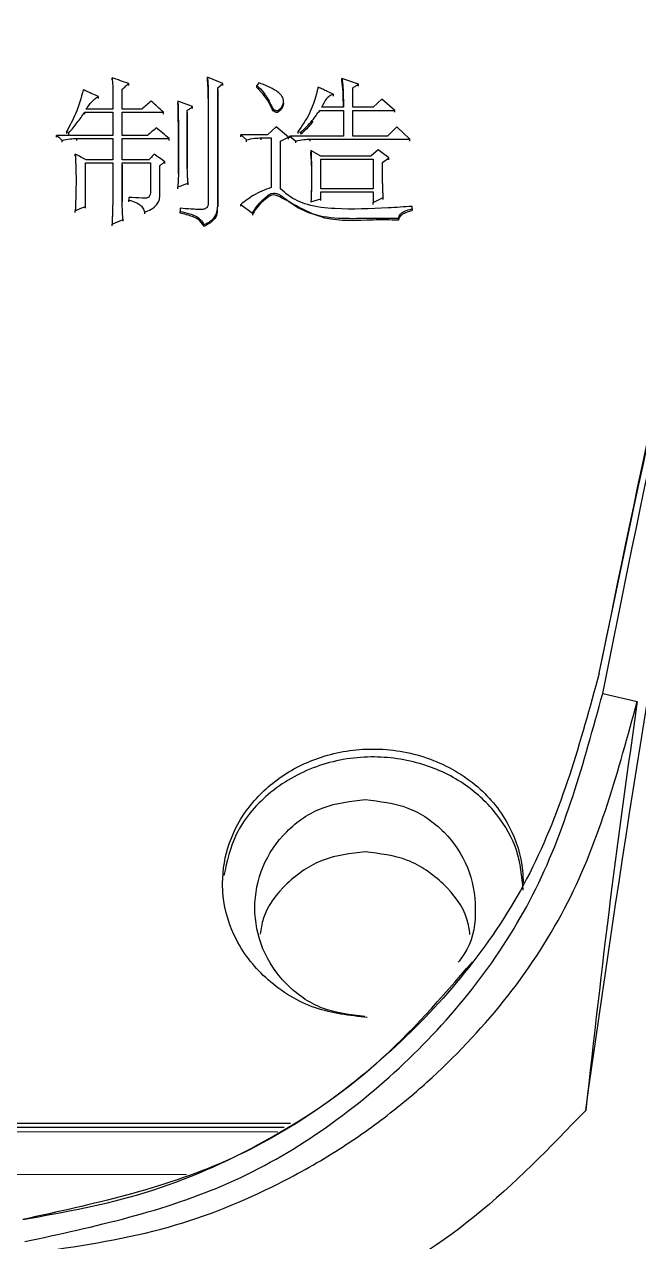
# Model space of a CAD drawing. Header units: millimetres. Extents: x 2160 to 4596, y 811 to 2534.
# Drawn here: x 2768.13 to 2777.32, y 2247.7 to 2265.91 of the extents above; entities that cross this region are included whole.
import ezdxf

# ---------------------------------------------------------------- set-up
doc = ezdxf.new("R2010")
doc.units = ezdxf.units.MM

msp = doc.modelspace()

# ---------------------------------------------------------------- linework, layer by layer
at = {"color": 7, "linetype": 'Continuous', "lineweight": 25}
for p, q in [((2769.444, 2265.082), (2769.444, 2265.112)), ((2771.099, 2265.028), (2770.872, 2265.121)), ((2770.872, 2265.091), (2770.872, 2265.121)), ((2773.133, 2265.019), (2772.884, 2265.103)), ((2772.884, 2265.073), (2772.884, 2265.103)), ((2769.596, 2264.645), (2769.596, 2264.944)), ((2769.596, 2264.914), (2769.596, 2264.944)), ((2769.693, 2264.998), (2769.693, 2265.028)), ((2771.024, 2264.962), (2771.099, 2265.028)), ((2771.024, 2263.209), (2771.024, 2264.962)), ((2771.024, 2264.933), (2771.024, 2264.962)), ((2771.024, 2264.933), (2771.024, 2263.181)), ((2771.099, 2264.998), (2771.099, 2265.028)), ((2771.64, 2265.037), (2771.608, 2265)), ((2771.608, 2264.97), (2771.608, 2265)), ((2772.754, 2264.869), (2772.754, 2264.84)), ((2773.046, 2264.673), (2773.046, 2264.962)), ((2773.046, 2264.933), (2773.046, 2264.962)), ((2773.133, 2264.989), (2773.133, 2265.019)), ((2769.239, 2264.802), (2769.239, 2264.832)), ((2769.455, 2264.785), (2769.455, 2264.645)), ((2769.455, 2264.785), (2769.455, 2264.756)), ((2770.645, 2264.682), (2770.429, 2264.766)), ((2770.429, 2264.766), (2770.429, 2264.737)), ((2770.645, 2264.653), (2770.645, 2264.682)), ((2770.883, 2264.832), (2770.883, 2263.247)), ((2770.883, 2264.832), (2770.883, 2264.802)), ((2772.007, 2264.768), (2772.007, 2264.777)), ((2772.007, 2264.747), (2772.007, 2264.758)), ((2773.479, 2264.794), (2773.349, 2264.673)), ((2773.674, 2264.626), (2773.479, 2264.794)), ((2769.033, 2264.598), (2769.455, 2264.598)), ((2769.455, 2264.645), (2769.055, 2264.645)), ((2769.455, 2264.598), (2769.455, 2264.251)), ((2769.888, 2264.645), (2769.596, 2264.645)), ((2769.596, 2264.598), (2770.212, 2264.598)), ((2769.596, 2264.251), (2769.596, 2264.598)), ((2769.596, 2264.569), (2769.596, 2264.598)), ((2770.212, 2264.569), (2770.212, 2264.598)), ((2770.569, 2263.754), (2770.569, 2264.626)), ((2770.569, 2264.597), (2770.569, 2264.626)), ((2770.569, 2264.596), (2770.569, 2263.754)), ((2772.549, 2264.626), (2772.906, 2264.626)), ((2772.549, 2264.597), (2772.549, 2264.626)), ((2772.906, 2264.673), (2772.581, 2264.673)), ((2772.906, 2264.626), (2772.906, 2264.242)), ((2773.349, 2264.673), (2773.046, 2264.673)), ((2773.046, 2264.626), (2773.674, 2264.626)), ((2773.046, 2264.242), (2773.046, 2264.626)), ((2773.046, 2264.597), (2773.046, 2264.626)), ((2773.674, 2264.597), (2773.674, 2264.626)), ((2771.9, 2264.382), (2771.77, 2264.261)), ((2772.084, 2264.223), (2771.9, 2264.382)), ((2773.706, 2264.382), (2773.566, 2264.242)), ((2773.901, 2264.195), (2773.706, 2264.382)), ((2769.455, 2264.251), (2768.611, 2264.251)), ((2768.611, 2264.223), (2768.611, 2264.251)), ((2768.698, 2264.148), (2768.698, 2264.176)), ((2768.763, 2264.308), (2768.795, 2264.289)), ((2768.763, 2264.308), (2768.763, 2264.279)), ((2768.795, 2264.26), (2768.795, 2264.289)), ((2768.914, 2264.204), (2769.455, 2264.204)), ((2768.914, 2264.176), (2768.914, 2264.204)), ((2769.455, 2264.204), (2769.455, 2263.886)), ((2769.974, 2264.251), (2769.596, 2264.251)), ((2769.596, 2264.204), (2770.299, 2264.204)), ((2769.596, 2263.886), (2769.596, 2264.204)), ((2769.596, 2264.176), (2769.596, 2264.204)), ((2770.299, 2264.176), (2770.299, 2264.204)), ((2771.37, 2264.261), (2771.456, 2264.186)), ((2771.77, 2264.261), (2771.37, 2264.261)), ((2771.456, 2264.157), (2771.456, 2264.186)), ((2771.673, 2264.214), (2771.824, 2264.214)), ((2771.673, 2264.185), (2771.673, 2264.214)), ((2771.824, 2264.214), (2771.824, 2263.472)), ((2771.965, 2264.167), (2772.084, 2264.223)), ((2771.965, 2263.453), (2771.965, 2264.167)), ((2771.965, 2264.139), (2771.965, 2264.167)), ((2772.084, 2264.195), (2772.084, 2264.223)), ((2772.105, 2264.242), (2772.192, 2264.167)), ((2772.906, 2264.242), (2772.105, 2264.242)), ((2772.105, 2264.213), (2772.105, 2264.242)), ((2772.192, 2264.139), (2772.192, 2264.167)), ((2772.224, 2264.308), (2772.268, 2264.298)), ((2772.224, 2264.308), (2772.224, 2264.279)), ((2772.268, 2264.27), (2772.268, 2264.298)), ((2772.408, 2264.195), (2773.901, 2264.195)), ((2772.408, 2264.167), (2772.408, 2264.195)), ((2773.566, 2264.242), (2773.046, 2264.242)), ((2773.901, 2264.167), (2773.901, 2264.195)), ((2768.893, 2263.942), (2768.893, 2263.97)), ((2772.57, 2263.942), (2772.419, 2264.026)), ((2772.419, 2264.026), (2772.419, 2263.998)), ((2772.422, 2263.903), (2772.419, 2263.998)), ((2773.425, 2264.036), (2773.317, 2263.942)), ((2773.587, 2263.914), (2773.425, 2264.036)), ((2769.044, 2263.839), (2769.455, 2263.839)), ((2769.044, 2263.19), (2769.044, 2263.839)), ((2769.044, 2263.811), (2769.044, 2263.839)), ((2769.455, 2263.886), (2769.055, 2263.886)), ((2769.455, 2263.839), (2769.455, 2263.331)), ((2769.996, 2263.886), (2769.596, 2263.886)), ((2769.596, 2263.839), (2770.018, 2263.839)), ((2769.596, 2263.265), (2769.596, 2263.839)), ((2769.596, 2263.811), (2769.596, 2263.839)), ((2769.596, 2263.81), (2769.596, 2263.265)), ((2770.018, 2263.839), (2770.018, 2263.406)), ((2770.158, 2263.35), (2770.158, 2263.801)), ((2770.158, 2263.773), (2770.158, 2263.801)), ((2770.234, 2263.83), (2770.234, 2263.857)), ((2773.317, 2263.942), (2772.57, 2263.942)), ((2772.57, 2263.895), (2773.349, 2263.895)), ((2772.57, 2263.453), (2772.57, 2263.895)), ((2772.57, 2263.867), (2772.57, 2263.895)), ((2773.349, 2263.895), (2773.349, 2263.453)), ((2773.49, 2263.848), (2773.587, 2263.914)), ((2773.587, 2263.886), (2773.587, 2263.914)), ((2770.439, 2263.679), (2770.429, 2263.482)), ((2770.429, 2263.454), (2770.429, 2263.482)), ((2770.58, 2263.511), (2770.58, 2263.538)), ((2773.349, 2263.453), (2772.57, 2263.453)), ((2772.57, 2263.406), (2773.349, 2263.406)), ((2772.57, 2263.303), (2772.57, 2263.406)), ((2772.57, 2263.379), (2772.57, 2263.406)), ((2773.349, 2263.406), (2773.349, 2263.247)), ((2769.693, 2263.322), (2769.693, 2263.284)), ((2769.693, 2263.257), (2769.693, 2263.284)), ((2770.158, 2263.323), (2770.158, 2263.35)), ((2771.37, 2263.218), (2771.543, 2263.087)), ((2771.37, 2263.191), (2771.37, 2263.218)), ((2772.419, 2263.256), (2772.57, 2263.303)), ((2772.57, 2263.276), (2772.57, 2263.303)), ((2773.349, 2263.247), (2773.501, 2263.322)), ((2773.349, 2263.22), (2773.349, 2263.247)), ((2773.501, 2263.295), (2773.501, 2263.322)), ((2768.893, 2263.097), (2768.893, 2263.124)), ((2769.044, 2263.163), (2769.044, 2263.19)), ((2769.931, 2263.079), (2769.931, 2263.105)), ((2770.461, 2263.162), (2770.461, 2263.115)), ((2770.461, 2263.088), (2770.461, 2263.115)), ((2771.021, 2263.115), (2771.021, 2263.142)), ((2771.024, 2263.182), (2771.024, 2263.209)), ((2771.543, 2263.087), (2771.543, 2263.06)), ((2773.933, 2263.152), (2773.933, 2263.19)), ((2773.933, 2263.163), (2773.933, 2263.19)), ((2773.933, 2263.152), (2773.933, 2263.126)), ((2769.444, 2262.9), (2769.444, 2262.926)), ((2769.607, 2262.966), (2769.607, 2262.992)), ((2770.818, 2262.89), (2770.818, 2262.917)), ((2773.728, 2262.985), (2773.728, 2263.011)), ((2776.735, 2256.207), (2776.735, 2256.207)), ((2776.786, 2255.903), (2777.303, 2255.784)), ((2735.187, 2249.394), (2771.924, 2249.343)), ((2736.347, 2249.475), (2772.116, 2249.476)), ((2772.017, 2249.407), (2736.347, 2249.407)), ((2770.557, 2248.701), (2735.174, 2248.751))]:
    msp.add_line(p, q, dxfattribs=at)
at = {"color": 7, "linetype": 'Continuous', "lineweight": 25, "flags": 128}
for points in [[(2772.005, 2264.747), (2772.008, 2264.73), (2772, 2264.683), (2771.974, 2264.638), (2771.935, 2264.603), (2771.917, 2264.596), (2771.898, 2264.596), (2771.878, 2264.603), (2771.854, 2264.62), (2771.837, 2264.645), (2771.779, 2264.77), (2771.702, 2264.874), (2771.608, 2264.97), (2771.608, 2264.97)], [(2769.033, 2264.569), (2769.033, 2264.576), (2769.033, 2264.583), (2769.033, 2264.598)], [(2771.37, 2264.232), (2771.37, 2264.246), (2771.37, 2264.261)], [(2770.429, 2263.482), (2770.475, 2263.499), (2770.522, 2263.516), (2770.58, 2263.538)], [(2768.893, 2263.124), (2768.968, 2263.157), (2769.044, 2263.19)], [(2769.444, 2262.926), (2769.525, 2262.959), (2769.607, 2262.992)]]:
    msp.add_lwpolyline(points, dxfattribs=at)
at = {"color": 7, "linetype": 'Continuous', "lineweight": 25}
for points in [[(2776.532, 2249.665), (2777.056, 2253.316), (2778.104, 2260.62), (2781.224, 2271.263), (2785.432, 2281.506), (2790.787, 2291.207), (2797.192, 2300.246), (2804.573, 2308.508), (2812.835, 2315.889), (2821.875, 2322.294), (2831.575, 2327.649), (2841.818, 2331.857), (2852.462, 2334.977), (2859.765, 2336.025), (2863.417, 2336.549)], [(2776.735, 2256.207), (2777.421, 2259.502), (2778.794, 2266.09), (2782.115, 2275.642), (2786.319, 2284.826), (2791.454, 2293.529), (2797.444, 2301.665), (2804.231, 2309.15), (2811.745, 2315.905), (2819.907, 2321.86), (2828.632, 2326.958), (2837.833, 2331.123), (2847.399, 2334.403), (2853.994, 2335.747), (2857.291, 2336.42)], [(2776.786, 2255.903), (2777.374, 2258.817), (2778.55, 2264.645), (2781.302, 2273.139), (2784.75, 2281.368), (2788.95, 2289.239), (2793.795, 2296.74), (2797.57, 2301.333), (2799.457, 2303.629)], [(2776.735, 2256.207), (2776.453, 2255.179), (2775.888, 2253.124), (2773.872, 2250.59), (2771.233, 2248.712), (2769.15, 2248.259), (2768.109, 2248.033)]]:
    msp.add_open_spline(points, degree=3, dxfattribs=at)
for points, knots in [([(2776.735, 2256.207), (2777.341, 2259.164), (2778.541, 2265.012), (2781.308, 2273.436), (2784.669, 2281.421), (2789.079, 2289.68), (2793.763, 2296.976), (2797.565, 2301.385), (2798.979, 2303.025)], [0, 0, 0, 0, 0.172465, 0.341166, 0.506102, 0.667275, 0.876268, 1, 1, 1, 1]), ([(2769.444, 2265.112), (2769.447, 2265.073), (2769.453, 2264.999), (2769.455, 2264.89), (2769.455, 2264.82), (2769.455, 2264.785)], [0, 0, 0, 0, 0.356505, 0.6781686, 1, 1, 1, 1]), ([(2769.693, 2265.028), (2769.652, 2265.042), (2769.569, 2265.07), (2769.486, 2265.098), (2769.444, 2265.112)], [0, 0, 0, 0, 0.499999, 1, 1, 1, 1]), ([(2770.872, 2265.121), (2770.874, 2265.089), (2770.879, 2265.025), (2770.882, 2264.928), (2770.883, 2264.864), (2770.883, 2264.832)], [0, 0, 0, 0, 0.335205, 0.667529, 1, 1, 1, 1]), ([(2770.883, 2264.802), (2770.883, 2264.834), (2770.882, 2264.899), (2770.879, 2264.995), (2770.874, 2265.059), (2770.872, 2265.091)], [0, 0, 0, 0, 0.335659, 0.667726, 1, 1, 1, 1]), ([(2772.884, 2265.103), (2772.885, 2265.1), (2772.885, 2265.094), (2772.886, 2265.086), (2772.887, 2265.078), (2772.888, 2265.071), (2772.889, 2265.065), (2772.89, 2265.058), (2772.891, 2265.051), (2772.892, 2265.042), (2772.895, 2265.013), (2772.899, 2264.962), (2772.901, 2264.912), (2772.902, 2264.884), (2772.902, 2264.876), (2772.903, 2264.87), (2772.903, 2264.862), (2772.903, 2264.856), (2772.903, 2264.849), (2772.903, 2264.843), (2772.904, 2264.837), (2772.904, 2264.831), (2772.904, 2264.823), (2772.904, 2264.815), (2772.904, 2264.809), (2772.904, 2264.803), (2772.904, 2264.797), (2772.905, 2264.79), (2772.905, 2264.784), (2772.905, 2264.776), (2772.905, 2264.77), (2772.905, 2264.762), (2772.905, 2264.756), (2772.905, 2264.749), (2772.905, 2264.743), (2772.905, 2264.735), (2772.905, 2264.729), (2772.905, 2264.721), (2772.905, 2264.715), (2772.906, 2264.708), (2772.906, 2264.702), (2772.906, 2264.694), (2772.906, 2264.688), (2772.906, 2264.68), (2772.906, 2264.676), (2772.906, 2264.673)], [0, 0, 0, 0, 0.0190515, 0.0381029, 0.0571543, 0.0762057, 0.0857315, 0.1047829, 0.1238344, 0.1333601, 0.1714636, 0.3239096, 0.4928315, 0.5139452, 0.524502, 0.5456156, 0.5561724, 0.577286, 0.5878428, 0.6089564, 0.6195132, 0.63007, 0.6511837, 0.6722973, 0.6828541, 0.6934109, 0.7145245, 0.7250813, 0.7461949, 0.7567517, 0.7778653, 0.7884221, 0.8095357, 0.8200925, 0.8412061, 0.8517629, 0.8728766, 0.8834334, 0.904547, 0.9151038, 0.9362174, 0.9467742, 0.9678878, 0.9784446, 1, 1, 1, 1]), ([(2772.905, 2264.673), (2772.905, 2264.707), (2772.904, 2264.784), (2772.902, 2264.918), (2772.89, 2265.017), (2772.884, 2265.073)], [0, 0, 0, 0, 0.254107, 0.581877, 1, 1, 1, 1]), ([(2769.012, 2264.934), (2768.978, 2264.813), (2768.918, 2264.596), (2768.81, 2264.396), (2768.763, 2264.308)], [0, 0, 0, 0, 0.557381, 1, 1, 1, 1]), ([(2769.239, 2264.832), (2769.208, 2264.845), (2769.155, 2264.869), (2769.08, 2264.904), (2769.034, 2264.924), (2769.012, 2264.934)], [0, 0, 0, 0, 0.401772, 0.700886, 1, 1, 1, 1]), ([(2769.596, 2264.944), (2769.612, 2264.958), (2769.644, 2264.986), (2769.677, 2265.014), (2769.693, 2265.028)], [0, 0, 0, 0, 0.500001, 1, 1, 1, 1]), ([(2771.608, 2265), (2771.645, 2264.964), (2771.741, 2264.874), (2771.802, 2264.745), (2771.845, 2264.659), (2771.864, 2264.64), (2771.883, 2264.628), (2771.905, 2264.623), (2771.925, 2264.626), (2771.951, 2264.641), (2771.979, 2264.67), (2772.004, 2264.713), (2772.011, 2264.764), (2772.001, 2264.815), (2771.965, 2264.869), (2771.89, 2264.929), (2771.776, 2264.986), (2771.686, 2265.02), (2771.64, 2265.037)], [0, 0, 0, 0, 0.132576, 0.339199, 0.368942, 0.383766, 0.408891, 0.423884, 0.438973, 0.459319, 0.498147, 0.542368, 0.587069, 0.63299, 0.675109, 0.75468, 0.876186, 1, 1, 1, 1]), ([(2772.527, 2264.972), (2772.493, 2264.84), (2772.431, 2264.602), (2772.288, 2264.398), (2772.224, 2264.308)], [0, 0, 0, 0, 0.555082, 1, 1, 1, 1]), ([(2772.754, 2264.869), (2772.724, 2264.883), (2772.671, 2264.907), (2772.595, 2264.941), (2772.55, 2264.962), (2772.527, 2264.972)], [0, 0, 0, 0, 0.40179, 0.700895, 1, 1, 1, 1]), ([(2772.581, 2264.673), (2772.603, 2264.716), (2772.634, 2264.778), (2772.694, 2264.848), (2772.734, 2264.862), (2772.754, 2264.869)], [0, 0, 0, 0, 0.55151, 0.77279, 1, 1, 1, 1]), ([(2773.046, 2264.962), (2773.061, 2264.972), (2773.09, 2264.991), (2773.119, 2265.009), (2773.133, 2265.019)], [0, 0, 0, 0, 0.499999, 1, 1, 1, 1]), ([(2769.055, 2264.645), (2769.072, 2264.669), (2769.1, 2264.709), (2769.144, 2264.76), (2769.185, 2264.803), (2769.221, 2264.822), (2769.239, 2264.832)], [0, 0, 0, 0, 0.335639, 0.554348, 0.775254, 1, 1, 1, 1]), ([(2770.028, 2264.766), (2770.005, 2264.746), (2769.958, 2264.705), (2769.911, 2264.665), (2769.888, 2264.645)], [0, 0, 0, 0, 0.5, 1, 1, 1, 1]), ([(2770.212, 2264.598), (2770.182, 2264.626), (2770.12, 2264.682), (2770.059, 2264.738), (2770.028, 2264.766)], [0, 0, 0, 0, 0.5, 1, 1, 1, 1]), ([(2770.429, 2264.766), (2770.429, 2264.756), (2770.429, 2264.74), (2770.43, 2264.719), (2770.43, 2264.703), (2770.43, 2264.688), (2770.431, 2264.672), (2770.431, 2264.656), (2770.431, 2264.641), (2770.432, 2264.625), (2770.432, 2264.609), (2770.433, 2264.594), (2770.433, 2264.573), (2770.433, 2264.552), (2770.434, 2264.531), (2770.434, 2264.515), (2770.434, 2264.499), (2770.435, 2264.484), (2770.435, 2264.463), (2770.435, 2264.442), (2770.436, 2264.421), (2770.436, 2264.4), (2770.437, 2264.363), (2770.438, 2264.29), (2770.438, 2264.217), (2770.438, 2264.154), (2770.438, 2264.128), (2770.439, 2264.107), (2770.439, 2264.091), (2770.439, 2264.075), (2770.439, 2264.059), (2770.439, 2264.044), (2770.439, 2264.028), (2770.439, 2264.012), (2770.439, 2263.997), (2770.439, 2263.981), (2770.439, 2263.965), (2770.439, 2263.944), (2770.439, 2263.923), (2770.439, 2263.902), (2770.439, 2263.886), (2770.439, 2263.871), (2770.439, 2263.855), (2770.439, 2263.839), (2770.439, 2263.823), (2770.439, 2263.81), (2770.439, 2263.8), (2770.439, 2263.792), (2770.439, 2263.784), (2770.439, 2263.776), (2770.439, 2263.768), (2770.439, 2263.76), (2770.439, 2263.753), (2770.439, 2263.745), (2770.439, 2263.737), (2770.439, 2263.726), (2770.439, 2263.716), (2770.439, 2263.705), (2770.439, 2263.697), (2770.439, 2263.689), (2770.439, 2263.683), (2770.439, 2263.679)], [0, 0, 0, 0, 0.028913, 0.04337, 0.057826, 0.072283, 0.08674, 0.101196, 0.115653, 0.13011, 0.144566, 0.159023, 0.173479, 0.202393, 0.216849, 0.231306, 0.245763, 0.260219, 0.274676, 0.303589, 0.318046, 0.332502, 0.361416, 0.419242, 0.534896, 0.563809, 0.592722, 0.607179, 0.621635, 0.636092, 0.650548, 0.665005, 0.679462, 0.693918, 0.708375, 0.722832, 0.737288, 0.751745, 0.780658, 0.795115, 0.809571, 0.824028, 0.838485, 0.852941, 0.867398, 0.881854, 0.889083, 0.896311, 0.903539, 0.910768, 0.917996, 0.925224, 0.932453, 0.939681, 0.946909, 0.954138, 0.968594, 0.975822, 0.983051, 0.990279, 1, 1, 1, 1]), ([(2770.439, 2263.678), (2770.439, 2263.753), (2770.439, 2263.967), (2770.438, 2264.32), (2770.432, 2264.598), (2770.429, 2264.737)], [0, 0, 0, 0, 0.211658, 0.605797, 1, 1, 1, 1]), ([(2770.569, 2264.626), (2770.576, 2264.631), (2770.591, 2264.642), (2770.617, 2264.661), (2770.636, 2264.675), (2770.645, 2264.682)], [0, 0, 0, 0, 0.25, 0.624999, 1, 1, 1, 1]), ([(2768.795, 2264.289), (2768.817, 2264.314), (2768.86, 2264.365), (2768.941, 2264.467), (2768.997, 2264.546), (2769.033, 2264.598)], [0, 0, 0, 0, 0.254915, 0.509864, 1, 1, 1, 1]), ([(2772.268, 2264.298), (2772.327, 2264.355), (2772.433, 2264.455), (2772.514, 2264.574), (2772.549, 2264.626)], [0, 0, 0, 0, 0.563281, 1, 1, 1, 1]), ([(2770.104, 2264.364), (2770.082, 2264.345), (2770.039, 2264.308), (2769.996, 2264.27), (2769.974, 2264.251)], [0, 0, 0, 0, 0.5, 1, 1, 1, 1]), ([(2770.299, 2264.204), (2770.266, 2264.231), (2770.201, 2264.284), (2770.137, 2264.337), (2770.104, 2264.364)], [0, 0, 0, 0, 0.5, 1, 1, 1, 1]), ([(2772.45, 2264.464), (2772.435, 2264.444), (2772.383, 2264.372), (2772.316, 2264.312), (2772.268, 2264.269)], [0, 0, 0, 0, 0.281385, 1, 1, 1, 1]), ([(2768.611, 2264.251), (2768.626, 2264.239), (2768.655, 2264.214), (2768.683, 2264.189), (2768.698, 2264.176)], [0, 0, 0, 0, 0.4999996, 1, 1, 1, 1]), ([(2768.698, 2264.176), (2768.738, 2264.186), (2768.809, 2264.202), (2768.882, 2264.204), (2768.914, 2264.204)], [0, 0, 0, 0, 0.558835, 1, 1, 1, 1]), ([(2771.456, 2264.186), (2771.496, 2264.195), (2771.567, 2264.212), (2771.64, 2264.213), (2771.673, 2264.214)], [0, 0, 0, 0, 0.558835, 1, 1, 1, 1]), ([(2772.192, 2264.167), (2772.232, 2264.176), (2772.303, 2264.193), (2772.376, 2264.194), (2772.408, 2264.195)], [0, 0, 0, 0, 0.558835, 1, 1, 1, 1]), ([(2768.893, 2263.97), (2768.893, 2263.966), (2768.893, 2263.957), (2768.894, 2263.946), (2768.894, 2263.937), (2768.894, 2263.928), (2768.895, 2263.92), (2768.895, 2263.911), (2768.895, 2263.902), (2768.896, 2263.894), (2768.896, 2263.885), (2768.897, 2263.876), (2768.897, 2263.867), (2768.897, 2263.859), (2768.898, 2263.85), (2768.898, 2263.841), (2768.898, 2263.832), (2768.899, 2263.824), (2768.899, 2263.815), (2768.899, 2263.806), (2768.899, 2263.797), (2768.9, 2263.789), (2768.9, 2263.78), (2768.9, 2263.771), (2768.901, 2263.76), (2768.901, 2263.747), (2768.902, 2263.721), (2768.904, 2263.629), (2768.904, 2263.524), (2768.902, 2263.427), (2768.902, 2263.397), (2768.901, 2263.375), (2768.901, 2263.357), (2768.9, 2263.34), (2768.9, 2263.322), (2768.899, 2263.305), (2768.899, 2263.287), (2768.898, 2263.274), (2768.898, 2263.263), (2768.897, 2263.254), (2768.897, 2263.246), (2768.897, 2263.237), (2768.896, 2263.226), (2768.896, 2263.217), (2768.896, 2263.206), (2768.895, 2263.197), (2768.895, 2263.186), (2768.895, 2263.178), (2768.894, 2263.169), (2768.894, 2263.16), (2768.894, 2263.151), (2768.893, 2263.143), (2768.893, 2263.134), (2768.893, 2263.128), (2768.893, 2263.124)], [0, 0, 0, 0, 0.015528, 0.031057, 0.038821, 0.046585, 0.062113, 0.069877, 0.077641, 0.09317, 0.100934, 0.108698, 0.124226, 0.131991, 0.139755, 0.155283, 0.163047, 0.170811, 0.18634, 0.194104, 0.201868, 0.217396, 0.22516, 0.232925, 0.248453, 0.263981, 0.27951, 0.341623, 0.590106, 0.65222, 0.683276, 0.698805, 0.729861, 0.74539, 0.760918, 0.791975, 0.807503, 0.823031, 0.83856, 0.846324, 0.854088, 0.869616, 0.87738, 0.892909, 0.900673, 0.916201, 0.923965, 0.939494, 0.947258, 0.955022, 0.97055, 0.978315, 0.986079, 1, 1, 1, 1]), ([(2769.055, 2263.886), (2769.028, 2263.9), (2768.974, 2263.928), (2768.92, 2263.956), (2768.893, 2263.97)], [0, 0, 0, 0, 0.5, 1, 1, 1, 1]), ([(2770.072, 2263.97), (2770.059, 2263.956), (2770.034, 2263.928), (2770.009, 2263.9), (2769.996, 2263.886)], [0, 0, 0, 0, 0.5, 1, 1, 1, 1]), ([(2770.234, 2263.857), (2770.207, 2263.876), (2770.153, 2263.914), (2770.099, 2263.951), (2770.072, 2263.97)], [0, 0, 0, 0, 0.499999, 1, 1, 1, 1]), ([(2772.419, 2264.026), (2772.423, 2263.934), (2772.429, 2263.795), (2772.431, 2263.538), (2772.424, 2263.374), (2772.419, 2263.256)], [0, 0, 0, 0, 0.360824, 0.541241, 1, 1, 1, 1]), ([(2770.158, 2263.801), (2770.171, 2263.81), (2770.196, 2263.829), (2770.221, 2263.848), (2770.234, 2263.857)], [0, 0, 0, 0, 0.5000004, 1, 1, 1, 1]), ([(2772.423, 2263.907), (2772.425, 2263.821), (2772.429, 2263.685), (2772.428, 2263.521), (2772.425, 2263.408), (2772.424, 2263.366), (2772.423, 2263.339)], [0, 0, 0, 0, 0.458446, 0.721932, 0.829459, 1, 1, 1, 1]), ([(2773.501, 2263.322), (2773.501, 2263.325), (2773.5, 2263.33), (2773.5, 2263.338), (2773.5, 2263.346), (2773.499, 2263.354), (2773.499, 2263.362), (2773.499, 2263.37), (2773.499, 2263.378), (2773.498, 2263.386), (2773.498, 2263.394), (2773.498, 2263.402), (2773.497, 2263.41), (2773.497, 2263.418), (2773.497, 2263.426), (2773.496, 2263.434), (2773.496, 2263.442), (2773.496, 2263.45), (2773.496, 2263.458), (2773.495, 2263.466), (2773.495, 2263.474), (2773.495, 2263.482), (2773.494, 2263.49), (2773.494, 2263.498), (2773.494, 2263.506), (2773.494, 2263.514), (2773.494, 2263.522), (2773.493, 2263.53), (2773.493, 2263.538), (2773.493, 2263.546), (2773.493, 2263.554), (2773.493, 2263.562), (2773.492, 2263.57), (2773.492, 2263.578), (2773.492, 2263.586), (2773.492, 2263.594), (2773.492, 2263.602), (2773.492, 2263.613), (2773.491, 2263.624), (2773.491, 2263.634), (2773.491, 2263.642), (2773.491, 2263.65), (2773.491, 2263.658), (2773.491, 2263.666), (2773.491, 2263.674), (2773.491, 2263.682), (2773.491, 2263.69), (2773.491, 2263.698), (2773.491, 2263.706), (2773.49, 2263.714), (2773.49, 2263.722), (2773.49, 2263.73), (2773.49, 2263.738), (2773.49, 2263.746), (2773.49, 2263.754), (2773.49, 2263.762), (2773.49, 2263.77), (2773.49, 2263.778), (2773.49, 2263.786), (2773.49, 2263.794), (2773.49, 2263.802), (2773.49, 2263.81), (2773.49, 2263.818), (2773.49, 2263.826), (2773.49, 2263.836), (2773.49, 2263.843), (2773.49, 2263.848)], [0, 0, 0, 0, 0.015218, 0.030436, 0.045654, 0.060873, 0.076091, 0.091309, 0.106527, 0.121745, 0.136964, 0.152182, 0.1674, 0.182618, 0.197836, 0.213054, 0.228273, 0.243491, 0.258709, 0.273927, 0.289145, 0.304364, 0.319582, 0.3348, 0.350018, 0.365236, 0.380454, 0.395673, 0.410891, 0.426109, 0.441327, 0.456545, 0.471764, 0.486982, 0.5022, 0.517418, 0.532636, 0.547854, 0.578291, 0.593509, 0.608727, 0.623945, 0.639163, 0.654382, 0.6696, 0.684818, 0.700036, 0.715254, 0.730473, 0.745691, 0.760909, 0.776127, 0.791345, 0.806563, 0.821782, 0.837, 0.852218, 0.867436, 0.882654, 0.897873, 0.913091, 0.928309, 0.943527, 0.958745, 0.973963, 1, 1, 1, 1]), ([(2770.58, 2263.538), (2770.579, 2263.557), (2770.576, 2263.594), (2770.572, 2263.666), (2770.57, 2263.72), (2770.569, 2263.754)], [0, 0, 0, 0, 0.2602992, 0.5206063, 1, 1, 1, 1]), ([(2770.018, 2263.406), (2770.017, 2263.393), (2770.016, 2263.365), (2769.995, 2263.322), (2769.943, 2263.31), (2769.844, 2263.317), (2769.76, 2263.32), (2769.693, 2263.322)], [0, 0, 0, 0, 0.111188, 0.223572, 0.352358, 0.48582, 1, 1, 1, 1]), ([(2771.824, 2263.472), (2771.731, 2263.436), (2771.567, 2263.372), (2771.43, 2263.265), (2771.37, 2263.218)], [0, 0, 0, 0, 0.564353, 1, 1, 1, 1]), ([(2773.933, 2263.19), (2773.814, 2263.182), (2773.429, 2263.157), (2772.906, 2263.137), (2772.394, 2263.187), (2772.118, 2263.313), (2772.002, 2263.419), (2771.964, 2263.453)], [0, 0, 0, 0, 0.176106, 0.564607, 0.76693, 0.923799, 1, 1, 1, 1]), ([(2769.455, 2263.331), (2769.455, 2263.328), (2769.455, 2263.322), (2769.455, 2263.315), (2769.454, 2263.308), (2769.454, 2263.301), (2769.454, 2263.294), (2769.454, 2263.289), (2769.454, 2263.284), (2769.454, 2263.276), (2769.453, 2263.268), (2769.453, 2263.257), (2769.453, 2263.246), (2769.453, 2263.236), (2769.452, 2263.225), (2769.452, 2263.211), (2769.452, 2263.197), (2769.451, 2263.183), (2769.451, 2263.172), (2769.451, 2263.162), (2769.45, 2263.147), (2769.45, 2263.133), (2769.449, 2263.119), (2769.449, 2263.109), (2769.449, 2263.098), (2769.448, 2263.084), (2769.448, 2263.07), (2769.448, 2263.056), (2769.447, 2263.045), (2769.447, 2263.034), (2769.447, 2263.026), (2769.447, 2263.018), (2769.447, 2263.011), (2769.446, 2263.004), (2769.446, 2262.997), (2769.446, 2262.992), (2769.446, 2262.987), (2769.446, 2262.981), (2769.446, 2262.974), (2769.445, 2262.967), (2769.445, 2262.96), (2769.445, 2262.955), (2769.445, 2262.949), (2769.445, 2262.943), (2769.445, 2262.935), (2769.444, 2262.929), (2769.444, 2262.926)], [0, 0, 0, 0, 0.026197, 0.039295, 0.052394, 0.07859, 0.091689, 0.104787, 0.117886, 0.130984, 0.157181, 0.183378, 0.209574, 0.235771, 0.261968, 0.288165, 0.340558, 0.366755, 0.392952, 0.419149, 0.445345, 0.497739, 0.523936, 0.550133, 0.576329, 0.602526, 0.65492, 0.681117, 0.707313, 0.73351, 0.759707, 0.772805, 0.785904, 0.812101, 0.825199, 0.838297, 0.851396, 0.864494, 0.877593, 0.903789, 0.916888, 0.929986, 0.943085, 0.956183, 0.978091, 1, 1, 1, 1]), ([(2769.607, 2262.992), (2769.604, 2263.026), (2769.599, 2263.089), (2769.596, 2263.18), (2769.596, 2263.237), (2769.596, 2263.265)], [0, 0, 0, 0, 0.374547, 0.687197, 1, 1, 1, 1]), ([(2769.693, 2263.284), (2769.729, 2263.274), (2769.787, 2263.258), (2769.862, 2263.219), (2769.906, 2263.166), (2769.923, 2263.125), (2769.931, 2263.105)], [0, 0, 0, 0, 0.350808, 0.573679, 0.788817, 1, 1, 1, 1]), ([(2769.931, 2263.105), (2769.964, 2263.118), (2770.03, 2263.142), (2770.106, 2263.201), (2770.152, 2263.275), (2770.156, 2263.325), (2770.158, 2263.35)], [0, 0, 0, 0, 0.290906, 0.5739, 0.788993, 1, 1, 1, 1]), ([(2770.883, 2263.247), (2770.882, 2263.231), (2770.88, 2263.205), (2770.863, 2263.173), (2770.831, 2263.148), (2770.779, 2263.141), (2770.709, 2263.144), (2770.603, 2263.15), (2770.516, 2263.157), (2770.461, 2263.162)], [0, 0, 0, 0, 0.101022, 0.16229, 0.225577, 0.345591, 0.4673, 0.658589, 1, 1, 1, 1]), ([(2771.543, 2263.087), (2771.566, 2263.124), (2771.622, 2263.214), (2771.714, 2263.303), (2771.788, 2263.365), (2771.835, 2263.388), (2771.884, 2263.389), (2771.975, 2263.357), (2772.125, 2263.225), (2772.543, 2262.99), (2773.134, 2263.018), (2773.575, 2263.013), (2773.728, 2263.011)], [0, 0, 0, 0, 0.056836, 0.134509, 0.160695, 0.179209, 0.197944, 0.220552, 0.296631, 0.448407, 0.809043, 1, 1, 1, 1]), ([(2773.728, 2262.984), (2773.602, 2262.986), (2773.238, 2262.992), (2772.598, 2262.937), (2772.16, 2263.229), (2771.907, 2263.355), (2771.859, 2263.363), (2771.81, 2263.351), (2771.702, 2263.273), (2771.602, 2263.176), (2771.551, 2263.075), (2771.543, 2263.059)], [0, 0, 0, 0, 0.157365, 0.456561, 0.768793, 0.792611, 0.81031, 0.828146, 0.854321, 0.976726, 1, 1, 1, 1]), ([(2770.461, 2263.115), (2770.509, 2263.103), (2770.589, 2263.085), (2770.696, 2263.049), (2770.773, 2262.994), (2770.803, 2262.943), (2770.818, 2262.917)], [0, 0, 0, 0, 0.348257, 0.572012, 0.789055, 1, 1, 1, 1]), ([(2770.818, 2262.89), (2770.793, 2262.929), (2770.751, 2262.995), (2770.646, 2263.039), (2770.555, 2263.066), (2770.493, 2263.08), (2770.461, 2263.087)], [0, 0, 0, 0, 0.3270742, 0.5487722, 0.7738686, 1, 1, 1, 1]), ([(2770.818, 2262.917), (2770.853, 2262.933), (2770.921, 2262.964), (2771.012, 2263.062), (2771.019, 2263.154), (2771.024, 2263.209)], [0, 0, 0, 0, 0.292445, 0.57466, 1, 1, 1, 1]), ([(2771.017, 2263.115), (2771.016, 2263.103), (2771.013, 2263.056), (2770.956, 2262.961), (2770.871, 2262.917), (2770.818, 2262.89)], [0, 0, 0, 0, 0.114138, 0.450055, 1, 1, 1, 1]), ([(2773.728, 2263.011), (2773.737, 2263.033), (2773.754, 2263.078), (2773.832, 2263.127), (2773.895, 2263.143), (2773.933, 2263.152)], [0, 0, 0, 0, 0.267154, 0.547116, 1, 1, 1, 1]), ([(2773.933, 2263.125), (2773.884, 2263.112), (2773.815, 2263.095), (2773.746, 2263.036), (2773.734, 2263.001), (2773.728, 2262.984)], [0, 0, 0, 0, 0.572734, 0.790238, 1, 1, 1, 1]), ([(2768.135, 2247.701), (2769.181, 2247.927), (2771.269, 2248.38), (2773.918, 2250.258), (2775.939, 2252.803), (2776.504, 2254.869), (2776.786, 2255.903)], [0, 0, 0, 0, 0.250065, 0.499446, 0.749386, 1, 1, 1, 1]), ([(2768.385, 2247.552), (2769.026, 2247.648), (2770.25, 2247.833), (2771.729, 2248.435), (2772.818, 2249.05), (2773.584, 2249.592), (2774.872, 2250.687), (2776.451, 2252.646), (2777.023, 2254.753), (2777.303, 2255.784)], [0, 0, 0, 0, 0.149059, 0.284486, 0.365253, 0.437407, 0.500452, 0.755467, 1, 1, 1, 1]), ([(2777.303, 2255.784), (2777.166, 2254.813), (2776.894, 2252.879), (2776.652, 2250.733), (2776.532, 2249.665)], [0, 0, 0, 0, 0.502443, 1, 1, 1, 1]), ([(2773.263, 2251.054), (2772.999, 2251.085), (2772.46, 2251.147), (2771.76, 2251.572), (2771.274, 2252.173), (2771.112, 2252.71), (2771.086, 2253.204), (2771.169, 2253.68), (2771.478, 2254.238), (2771.971, 2254.695), (2772.628, 2255.007), (2773.409, 2255.114), (2774.222, 2254.964), (2774.934, 2254.553), (2775.417, 2253.951), (2775.585, 2253.417), (2775.595, 2253.126), (2775.597, 2253.062)], [0, 0, 0, 0, 0.079115, 0.162032, 0.239306, 0.308491, 0.327556, 0.389758, 0.452225, 0.518259, 0.590018, 0.6685, 0.751719, 0.834377, 0.911434, 0.980801, 1, 1, 1, 1]), ([(2775.597, 2252.961), (2775.577, 2253.163), (2775.536, 2253.568), (2775.219, 2254.117), (2774.738, 2254.57), (2774.083, 2254.883), (2773.303, 2254.995), (2772.483, 2254.852), (2771.768, 2254.442), (2771.267, 2253.852), (2771.164, 2253.39), (2771.117, 2253.179)], [0, 0, 0, 0, 0.09445, 0.189255, 0.289699, 0.400142, 0.521765, 0.650668, 0.779903, 0.899662, 1, 1, 1, 1]), ([(2773.227, 2251.069), (2773.009, 2251.094), (2772.571, 2251.145), (2772.023, 2251.529), (2771.664, 2252.067), (2771.538, 2252.696), (2771.664, 2253.328), (2772.03, 2253.865), (2772.581, 2254.242), (2773.017, 2254.29), (2773.233, 2254.314)], [0, 0, 0, 0, 0.125788, 0.253499, 0.376323, 0.498884, 0.623652, 0.747528, 0.87471, 1, 1, 1, 1]), ([(2773.233, 2254.314), (2773.451, 2254.289), (2773.889, 2254.239), (2774.438, 2253.857), (2774.803, 2253.315), (2774.913, 2252.689), (2774.842, 2252.174), (2774.671, 2251.943), (2774.625, 2251.881)], [0, 0, 0, 0, 0.187724, 0.378458, 0.563522, 0.749196, 0.932504, 1, 1, 1, 1]), ([(2773.232, 2253.531), (2773.015, 2253.507), (2772.582, 2253.46), (2772.044, 2253.082), (2771.715, 2252.667), (2771.671, 2252.378), (2771.658, 2252.3)], [0, 0, 0, 0, 0.296558, 0.593116, 0.889674, 1, 1, 1, 1]), ([(2774.8, 2252.296), (2774.788, 2252.373), (2774.745, 2252.661), (2774.418, 2253.077), (2773.882, 2253.457), (2773.449, 2253.506), (2773.232, 2253.531)], [0, 0, 0, 0, 0.109326, 0.406217, 0.703109, 1, 1, 1, 1]), ([(2768.109, 2248.033), (2768.726, 2248.143), (2769.984, 2248.367), (2771.778, 2249.169), (2773.473, 2250.311), (2774.376, 2251.356), (2774.836, 2251.888)], [0, 0, 0, 0, 0.235613, 0.480811, 0.735604, 1, 1, 1, 1]), ([(2776.532, 2249.665), (2775.998, 2249.112), (2774.934, 2248.01), (2772.977, 2246.791), (2770.848, 2245.904), (2769.333, 2245.676), (2768.574, 2245.561)], [0, 0, 0, 0, 0.250755, 0.499989, 0.749233, 1, 1, 1, 1])]:
    msp.add_open_spline(points, degree=3, knots=knots, dxfattribs=at)

doc.saveas('drawing.dxf')
